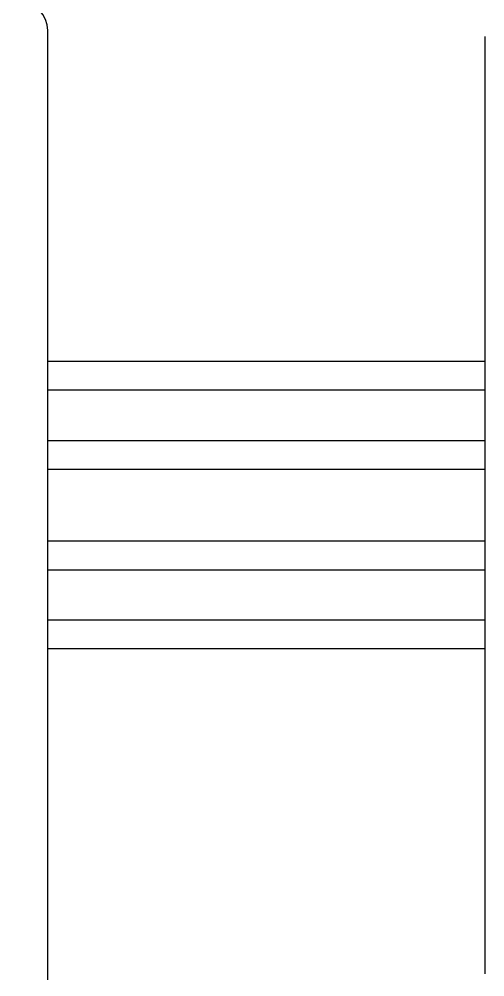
# Model space of a CAD drawing. Header units: millimetres. Extents: x 0 to 460316, y -63250 to 103204.
# Drawn here: x 204573.1 to 204605.5, y 47320 to 47386.6 of the extents above; entities that cross this region are included whole.
import ezdxf

# ---------------------------------------------------------------- set-up
doc = ezdxf.new("R2010")
doc.units = ezdxf.units.MM
doc.header["$LTSCALE"] = 25

msp = doc.modelspace()

# ---------------------------------------------------------------- linework, layer by layer
at = {"color": 7, "linetype": 'Continuous'}
for p, q in [((204575.15, 47319.796), (204575.15, 47385.796)), ((204605.55, 47385.396), (204605.55, 47320.196)), ((204605.55, 47362.796), (204575.15, 47362.796)), ((204605.55, 47360.796), (204575.15, 47360.796)), ((204575.15, 47357.296), (204605.55, 47357.296)), ((204575.15, 47355.296), (204605.55, 47355.296)), ((204605.55, 47350.296), (204575.15, 47350.296)), ((204575.15, 47348.296), (204605.55, 47348.296)), ((204605.55, 47344.796), (204575.15, 47344.796)), ((204605.55, 47342.796), (204575.15, 47342.796))]:
    msp.add_line(p, q, dxfattribs=at)
msp.add_arc((204573.15, 47385.796), 2, 0, 90, dxfattribs=at)

doc.saveas('drawing.dxf')
